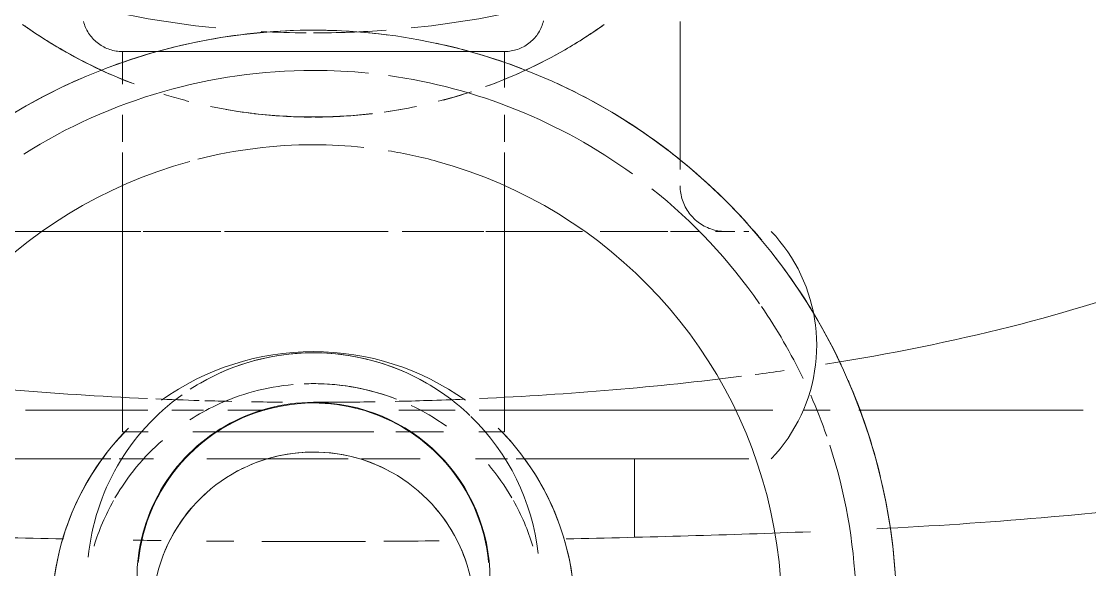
# Model space of a CAD drawing. Header units: millimetres. Extents: x -4000 to 187956, y -58990 to 162485.
# Drawn here: x 963.3 to 1016.4, y 74073.8 to 74101 of the extents above; entities that cross this region are included whole.
import ezdxf

# ---------------------------------------------------------------- set-up
doc = ezdxf.new("R2010")
doc.units = ezdxf.units.MM
doc.layers.add('P-SANR-FIXT', color=6, linetype='Continuous', lineweight=9)

# ---------------------------------------------------------------- blocks, each defined once
blk = doc.blocks.new('C307 - C307-496757-FFS - TANG 1')
at = {"layer": 'P-SANR-FIXT', "color": 90}
for p, q in [((-7.538, -75.68), (-7.639, -75.376)), ((7.688, -75.211), (7.594, -75.517)), ((-7.425, -75.979), (-7.538, -75.68)), ((7.487, -75.818), (7.368, -76.115)), ((7.594, -75.517), (7.487, -75.818)), ((-7.3, -76.274), (-7.425, -75.979)), ((-7.163, -76.563), (-7.3, -76.274)), ((7.238, -76.408), (7.096, -76.694)), ((7.368, -76.115), (7.238, -76.408)), ((-15.976, -76.778), (-15.976, -80.66)), ((-7.015, -76.847), (-7.163, -76.563)), ((-6.855, -77.124), (-7.015, -76.847)), ((6.943, -76.975), (6.778, -77.249)), ((7.096, -76.694), (6.943, -76.975)), ((6.603, -77.517), (6.417, -77.778)), ((6.778, -77.249), (6.603, -77.517)), ((-6.312, -77.915), (-6.504, -77.659)), ((-6.111, -78.163), (-6.312, -77.915)), ((6.417, -77.778), (6.221, -78.03)), ((-5.899, -78.404), (-6.111, -78.163)), ((-5.678, -78.635), (-5.899, -78.404)), ((5.799, -78.511), (5.574, -78.739)), ((-4.963, -79.275), (-5.21, -79.071)), ((5.097, -79.166), (4.847, -79.365)), ((5.34, -78.957), (5.097, -79.166)), ((5.574, -78.739), (5.34, -78.957)), ((-4.176, -79.824), (-4.446, -79.651)), ((4.588, -79.554), (4.322, -79.732)), ((4.847, -79.365), (4.588, -79.554)), ((-3.9, -79.985), (-4.176, -79.824)), ((3.485, -80.201), (3.195, -80.334)), ((3.771, -80.056), (3.485, -80.201)), ((4.05, -79.899), (3.771, -80.056)), ((4.322, -79.732), (4.05, -79.899)), ((-23.001, -80.915), (-22.779, -80.672)), ((-22.779, -80.672), (-22.768, -80.66)), ((-18.63, -80.66), (-21.654, -80.66)), ((-13.383, -80.66), (-21.654, -80.66)), ((-16.729, -80.66), (-18.42, -80.66)), ((-13.735, -80.66), (-16.729, -80.66)), ((-15.976, -80.66), (-14.759, -80.66)), ((-15.976, -80.66), (-11.296, -80.66)), ((-10.136, -80.66), (-13.383, -80.66)), ((-13.283, -80.66), (-11.296, -80.66)), ((-11.517, -80.66), (-12.578, -80.66)), ((-10.136, -80.66), (-11.265, -80.66)), ((-11.08, -80.66), (-10.085, -80.66)), ((-11.08, -80.66), (-10.085, -80.66)), ((-8.068, -80.66), (-9.658, -80.66)), ((-9.651, -80.66), (-8.164, -80.66)), ((-5.3, -80.66), (-3.846, -80.66)), ((-5.3, -80.66), (-2.47, -80.66)), ((-3.721, -80.66), (-5.154, -80.66)), ((-2.382, -80.66), (-5.154, -80.66)), ((-2.434, -80.621), (-2.737, -80.517)), ((-2.128, -80.712), (-2.434, -80.621)), ((-1.818, -80.791), (-2.128, -80.712)), ((-1.731, -80.66), (-0.006, -80.66)), ((-1.731, -80.66), (-0.006, -80.66)), ((-0.005, -80.66), (-1.668, -80.66)), ((-0.005, -80.66), (-1.668, -80.66)), ((0, -80.66), (5.3, -80.66)), ((0, -80.66), (5.3, -80.66)), ((5.154, -80.66), (0, -80.66)), ((5.154, -80.66), (0, -80.66)), ((1.985, -80.75), (1.674, -80.823)), ((2.294, -80.664), (1.985, -80.75)), ((2.598, -80.566), (2.294, -80.664)), ((2.899, -80.456), (2.598, -80.566)), ((3.195, -80.334), (2.899, -80.456)), ((9.658, -80.66), (7.958, -80.66)), ((8.059, -80.66), (9.651, -80.66)), ((10.085, -80.66), (11.073, -80.66)), ((10.085, -80.66), (11.073, -80.66)), ((11.256, -80.66), (10.136, -80.66)), ((13.383, -80.66), (10.136, -80.66)), ((11.296, -80.66), (13.283, -80.66)), ((11.296, -80.66), (14.486, -80.66)), ((12.578, -80.66), (11.517, -80.66)), ((14.527, -80.66), (13.383, -80.66)), ((14.527, -80.66), (13.383, -80.66)), ((-23.413, -81.426), (-23.212, -81.166)), ((-23.212, -81.166), (-23.001, -80.915)), ((-1.505, -80.857), (-1.818, -80.791)), ((-1.189, -80.911), (-1.505, -80.857)), ((-0.872, -80.952), (-1.189, -80.911)), ((-0.553, -80.981), (-0.872, -80.952)), ((-0.234, -80.997), (-0.553, -80.981)), ((0.086, -81), (-0.234, -80.997)), ((0.406, -80.99), (0.086, -81)), ((0.725, -80.967), (0.406, -80.99)), ((1.043, -80.932), (0.725, -80.967)), ((1.36, -80.884), (1.043, -80.932)), ((1.674, -80.823), (1.36, -80.884)), ((-23.783, -81.968), (-23.603, -81.693)), ((-23.603, -81.693), (-23.413, -81.426)), ((-24.109, -82.538), (-23.951, -82.25)), ((-23.951, -82.25), (-23.783, -81.968)), ((-4.09, -82.012), (-6.474, -82.012)), ((0, -82.012), (-2.999, -82.012)), ((5.992, -82.012), (0, -82.012)), ((-24.388, -83.132), (-24.254, -82.832)), ((-24.254, -82.832), (-24.109, -82.538)), ((-25.692, -83.089), (-24.406, -83.089)), ((-24.509, -83.437), (-24.388, -83.132)), ((-22.855, -83.089), (-15.507, -83.089)), ((-15.079, -83.089), (-8.242, -83.089)), ((-7.041, -83.089), (-4.256, -83.089)), ((-6.812, -83.089), (-4.253, -83.089)), ((2.427, -83.089), (4.253, -83.089)), ((2.428, -83.089), (4.256, -83.089)), ((5.471, -83.089), (6.812, -83.089)), ((5.478, -83.089), (7.041, -83.089)), ((8.242, -83.089), (14.226, -83.089)), ((-24.929, -85.021), (-24.87, -84.698)), ((-25.007, -85.673), (-24.974, -85.346)), ((-24.974, -85.346), (-24.929, -85.021)), ((-25.032, -86.329), (-25.026, -86.001)), ((-25.026, -86.001), (-25.007, -85.673)), ((-25.025, -86.657), (-25.032, -86.329)), ((-25.005, -86.985), (-25.025, -86.657)), ((-21.407, -91.981), (-21.654, -91.981)), ((-20.005, -91.981), (-20.953, -91.981)), ((-20.005, -91.981), (-20.953, -91.981)), ((-20.209, -92), (-20.299, -91.99)), ((-20.119, -92.014), (-20.209, -92)), ((-20.03, -92.031), (-20.119, -92.014)), ((-19.942, -92.052), (-20.03, -92.031)), ((-19.855, -92.076), (-19.942, -92.052)), ((-19.768, -92.104), (-19.855, -92.076)), ((-19.683, -92.135), (-19.768, -92.104)), ((-19.6, -92.17), (-19.683, -92.135)), ((-19.517, -92.207), (-19.6, -92.17)), ((-19.437, -92.248), (-19.517, -92.207)), ((-19.358, -92.293), (-19.437, -92.248)), ((-19.281, -92.34), (-19.358, -92.293)), ((-19.205, -92.391), (-19.281, -92.34)), ((-19.132, -92.444), (-19.205, -92.391)), ((-17.753, -91.981), (-19.174, -91.981)), ((-19.061, -92.5), (-19.132, -92.444)), ((-14.262, -91.981), (-17.634, -91.981)), ((-14.262, -91.981), (-17.634, -91.981)), ((-8.578, -91.981), (-13.383, -91.981)), ((-8.578, -91.981), (-13.383, -91.981)), ((-7.036, -91.981), (-8.47, -91.981)), ((-4.414, -91.981), (-8.47, -91.981)), ((-4.414, -91.981), (-6.05, -91.981)), ((0, -91.981), (-3.721, -91.981)), ((0, -91.981), (-3.721, -91.981)), ((4.418, -91.981), (0.002, -91.981)), ((4.418, -91.981), (0.002, -91.981)), ((6.054, -91.981), (4.601, -91.981)), ((8.472, -91.981), (4.601, -91.981)), ((8.472, -91.981), (7.036, -91.981)), ((13.383, -91.981), (8.578, -91.981)), ((13.383, -91.981), (8.578, -91.981)), ((14.527, -91.981), (13.383, -91.981)), ((14.527, -91.981), (13.383, -91.981)), ((17.634, -91.981), (14.527, -91.981)), ((17.634, -91.981), (14.527, -91.981)), ((-18.993, -92.559), (-19.061, -92.5)), ((-18.926, -92.621), (-18.993, -92.559)), ((-18.863, -92.685), (-18.926, -92.621)), ((-18.802, -92.752), (-18.863, -92.685)), ((-18.743, -92.822), (-18.802, -92.752)), ((-18.688, -92.893), (-18.743, -92.822)), ((-18.635, -92.967), (-18.688, -92.893)), ((-18.586, -93.043), (-18.635, -92.967)), ((-18.539, -93.12), (-18.586, -93.043)), ((-18.496, -93.2), (-18.539, -93.12)), ((-18.455, -93.281), (-18.496, -93.2)), ((-18.418, -93.364), (-18.455, -93.281)), ((-18.385, -93.448), (-18.418, -93.364)), ((-18.355, -93.533), (-18.385, -93.448)), ((-18.328, -93.62), (-18.355, -93.533)), ((-18.305, -93.707), (-18.328, -93.62)), ((-18.285, -93.795), (-18.305, -93.707)), ((-0.103, -100.937), (0, -100.937)), ((0, -100.937), (0.38, -100.937)), ((0.38, -100.937), (0.759, -100.937)), ((0.759, -100.937), (1.137, -100.937)), ((1.137, -100.937), (1.514, -100.937)), ((1.514, -100.937), (1.887, -100.937)), ((1.887, -100.937), (2.258, -100.937)), ((2.258, -100.937), (2.625, -100.937)), ((2.625, -100.937), (2.988, -100.937)), ((2.988, -100.937), (3.347, -100.937)), ((3.347, -100.937), (3.699, -100.937)), ((3.699, -100.937), (4.046, -100.937)), ((4.046, -100.937), (4.387, -100.937)), ((4.387, -100.937), (4.72, -100.937)), ((5.133, -100.937), (4.809, -100.937)), ((5.448, -100.937), (5.133, -100.937)), ((5.755, -100.937), (5.448, -100.937))]:
    blk.add_line(p, q, dxfattribs=at)
at = {"layer": 'P-SANR-FIXT', "color": 253}
for p, q in [((-9.5, -82.012), (-9.5, -95.913)), ((-8.227, -82.012), (-9.5, -82.012)), ((9.5, -82.012), (8.227, -82.012)), ((9.5, -95.913), (9.5, -82.012)), ((-38.282, -83.089), (-27.134, -83.089)), ((-9.5, -96.449), (-9.5, -97.779)), ((9.5, -97.779), (9.5, -96.442)), ((-2.087, -100.937), (-8.227, -100.937)), ((0, -100.937), (-2.087, -100.937)), ((6.822, -100.937), (0, -100.937)), ((8.227, -100.937), (6.822, -100.937))]:
    blk.add_line(p, q, dxfattribs=at)
at = {"layer": 'P-SANR-FIXT', "color": 254}
for p, q in [((-4.09, -82.012), (-6.474, -82.012)), ((0, -82.012), (-2.999, -82.012)), ((5.992, -82.012), (0, -82.012)), ((-38.209, -83.089), (-27.158, -83.089)), ((-25.682, -83.089), (-24.393, -83.089)), ((-22.823, -83.089), (-20.059, -83.089)), ((-20.059, -83.089), (-8.258, -83.089)), ((8.258, -83.089), (14.315, -83.089)), ((-24.972, -87.312), (-25.005, -86.985)), ((-24.926, -87.637), (-24.972, -87.312)), ((-24.867, -87.959), (-24.926, -87.637)), ((-24.795, -88.28), (-24.867, -87.959)), ((-24.71, -88.597), (-24.795, -88.28)), ((-24.613, -88.91), (-24.71, -88.597)), ((-24.503, -89.22), (-24.613, -88.91)), ((-24.381, -89.525), (-24.503, -89.22)), ((-24.247, -89.824), (-24.381, -89.525)), ((-24.101, -90.118), (-24.247, -89.824)), ((-23.943, -90.406), (-24.101, -90.118)), ((-23.774, -90.688), (-23.943, -90.406)), ((-23.594, -90.962), (-23.774, -90.688)), ((-23.403, -91.229), (-23.594, -90.962)), ((-23.201, -91.488), (-23.403, -91.229)), ((-22.99, -91.739), (-23.201, -91.488)), ((-22.768, -91.981), (-22.99, -91.739)), ((-21.407, -91.981), (-21.654, -91.981)), ((-18.269, -93.885), (-18.285, -93.795)), ((-18.256, -93.974), (-18.269, -93.885)), ((-18.247, -94.064), (-18.256, -93.974)), ((-18.242, -94.155), (-18.247, -94.064)), ((-18.24, -94.245), (-18.242, -94.155)), ((-18.24, -95.069), (-18.24, -102.439)), ((-3.794, -100.937), (-3.442, -100.937)), ((-3.442, -100.937), (-3.086, -100.937)), ((-3.086, -100.937), (-2.724, -100.937)), ((-2.724, -100.937), (-2.358, -100.937)), ((-2.358, -100.937), (-1.988, -100.937)), ((0, -100.937), (-2.087, -100.937)), ((-1.988, -100.937), (-1.615, -100.937)), ((-1.615, -100.937), (-1.239, -100.937)), ((-1.239, -100.937), (-0.861, -100.937)), ((-0.861, -100.937), (-0.482, -100.937)), ((-0.482, -100.937), (-0.103, -100.937)), ((0.103, -100.937), (0, -100.937)), ((6.822, -100.937), (0, -100.937)), ((0.482, -100.937), (0.103, -100.937)), ((0.861, -100.937), (0.482, -100.937)), ((1.239, -100.937), (0.861, -100.937)), ((1.615, -100.937), (1.239, -100.937)), ((1.988, -100.937), (1.615, -100.937)), ((2.358, -100.937), (1.988, -100.937)), ((2.724, -100.937), (2.358, -100.937)), ((3.086, -100.937), (2.724, -100.937)), ((3.442, -100.937), (3.086, -100.937)), ((3.794, -100.937), (3.442, -100.937)), ((4.139, -100.937), (3.794, -100.937)), ((4.478, -100.937), (4.139, -100.937)), ((4.809, -100.937), (4.478, -100.937)), ((6.264, -100.937), (6.545, -100.937)), ((6.545, -100.937), (6.815, -100.937))]:
    blk.add_line(p, q, dxfattribs=at)
at = {"layer": 'P-SANR-FIXT', "color": 250}
for p, q in [((-9.5, -99.139), (-9.5, -100.937)), ((9.5, -100.937), (9.5, -99.313)), ((-2.087, -100.937), (-9.5, -100.937)), ((9.5, -100.937), (6.822, -100.937))]:
    blk.add_line(p, q, dxfattribs=at)
at = {"layer": 'P-SANR-FIXT', "color": 250, "flags": 128}
for points in [[(-28.931, -75.005), (-28.827, -76.161), (-28.678, -77.311), (-28.482, -78.454), (-28.242, -79.589), (-27.956, -80.713), (-27.625, -81.825), (-27.25, -82.922), (-26.831, -84.004), (-26.37, -85.068), (-25.866, -86.113), (-25.321, -87.137), (-24.735, -88.138), (-24.11, -89.115), (-23.446, -90.067), (-22.745, -90.99), (-22.008, -91.886), (-21.235, -92.751), (-20.428, -93.584), (-19.588, -94.384), (-18.718, -95.151), (-17.817, -95.881), (-16.888, -96.576), (-15.931, -97.232), (-14.95, -97.85), (-13.944, -98.428), (-12.916, -98.965), (-11.867, -99.461), (-10.8, -99.914), (-9.715, -100.324), (-8.614, -100.691), (-7.5, -101.013), (-6.374, -101.291), (-5.237, -101.523), (-4.092, -101.71), (-2.941, -101.85), (-1.785, -101.945), (-0.626, -101.993), (0, -102)], [(0, -102), (1.16, -101.977), (2.318, -101.907), (3.472, -101.791), (4.62, -101.63), (5.761, -101.422), (6.893, -101.169), (8.014, -100.871), (9.122, -100.528), (10.216, -100.141), (11.293, -99.711), (12.352, -99.238), (13.392, -98.723), (14.41, -98.167), (15.404, -97.57)], [(-11.443, -102.462), (-11.422, -102.384), (-11.398, -102.308), (-11.372, -102.233), (-11.342, -102.158), (-11.31, -102.085), (-11.274, -102.014), (-11.236, -101.943), (-11.195, -101.875), (-11.151, -101.808), (-11.104, -101.743), (-11.055, -101.68), (-11.004, -101.618), (-10.95, -101.559), (-10.893, -101.502), (-10.835, -101.448), (-10.774, -101.396), (-10.712, -101.346), (-10.647, -101.299), (-10.581, -101.254), (-10.512, -101.212), (-10.443, -101.173), (-10.371, -101.137), (-10.299, -101.104), (-10.225, -101.073), (-10.15, -101.046), (-10.073, -101.021), (-9.996, -101), (-9.918, -100.981), (-9.84, -100.966), (-9.761, -100.954), (-9.681, -100.945), (-9.602, -100.94), (-9.522, -100.937), (-9.5, -100.937)], [(-9.5, -100.937), (-9.492, -100.937), (-9.47, -100.937), (-9.432, -100.937), (-9.379, -100.937), (-9.311, -100.937), (-9.228, -100.937), (-9.13, -100.937), (-9.018, -100.937), (-8.891, -100.937), (-8.75, -100.937), (-8.595, -100.937), (-8.426, -100.937), (-8.244, -100.937), (-8.049, -100.937), (-7.841, -100.937), (-7.62, -100.937), (-7.387, -100.937)], [(-4.046, -100.937), (-4.387, -100.937), (-4.72, -100.937), (-5.046, -100.937), (-5.364, -100.937), (-5.673, -100.937), (-5.974, -100.937), (-6.264, -100.937), (-6.545, -100.937), (-6.815, -100.937), (-7.074, -100.937), (-7.322, -100.937), (-7.558, -100.937), (-7.782, -100.937), (-7.994, -100.937), (-8.193, -100.937), (-8.379, -100.937), (-8.551, -100.937), (-8.71, -100.937), (-8.854, -100.937), (-8.985, -100.937), (-9.101, -100.937), (-9.203, -100.937), (-9.29, -100.937), (-9.362, -100.937), (-9.419, -100.937), (-9.461, -100.937), (-9.488, -100.937), (-9.499, -100.937)], [(9.5, -100.937), (9.492, -100.937), (9.47, -100.937), (9.432, -100.937), (9.379, -100.937), (9.311, -100.937), (9.228, -100.937), (9.13, -100.937), (9.018, -100.937), (8.891, -100.937), (8.75, -100.937), (8.595, -100.937), (8.426, -100.937), (8.244, -100.937), (8.049, -100.937), (7.841, -100.937), (7.62, -100.937), (7.387, -100.937), (7.142, -100.937), (6.886, -100.937)], [(7.322, -100.937), (7.558, -100.937), (7.782, -100.937), (7.994, -100.937), (8.193, -100.937), (8.379, -100.937), (8.551, -100.937), (8.71, -100.937), (8.854, -100.937), (8.985, -100.937), (9.101, -100.937), (9.203, -100.937), (9.29, -100.937), (9.362, -100.937), (9.419, -100.937), (9.461, -100.937), (9.488, -100.937), (9.499, -100.937)], [(9.5, -100.937), (9.58, -100.939), (9.66, -100.944), (9.739, -100.952), (9.819, -100.963), (9.897, -100.977), (9.975, -100.994), (10.053, -101.015), (10.129, -101.039), (10.205, -101.065), (10.279, -101.095), (10.352, -101.128), (10.424, -101.163), (10.494, -101.201), (10.562, -101.243), (10.629, -101.286), (10.694, -101.333), (10.758, -101.382), (10.819, -101.434), (10.878, -101.487), (10.935, -101.544), (10.989, -101.602), (11.041, -101.663), (11.091, -101.725), (11.138, -101.79), (11.183, -101.857), (11.225, -101.925), (11.264, -101.994), (11.3, -102.066), (11.334, -102.138), (11.364, -102.212), (11.392, -102.288), (11.416, -102.364), (11.437, -102.439)]]:
    blk.add_lwpolyline(points, dxfattribs=at)
at = {"layer": 'P-SANR-FIXT', "color": 90, "flags": 128}
for points in [[(-7.639, -75.376), (-7.728, -75.069), (-7.804, -74.758), (-7.868, -74.445)], [(7.841, -74.589), (7.771, -74.902), (7.688, -75.211)], [(-6.504, -77.659), (-6.685, -77.395), (-6.855, -77.124)], [(6.221, -78.03), (6.014, -78.275), (5.799, -78.511)], [(-5.21, -79.071), (-5.448, -78.858), (-5.678, -78.635)], [(-4.446, -79.651), (-4.708, -79.468), (-4.963, -79.275)], [(-3.329, -80.274), (-3.617, -80.135), (-3.9, -79.985)], [(-2.737, -80.517), (-3.036, -80.402), (-3.329, -80.274)], [(-24.715, -84.061), (-24.618, -83.747), (-24.509, -83.437)], [(-24.87, -84.698), (-24.799, -84.378), (-24.715, -84.061)], [(-20.299, -91.99), (-20.389, -91.984), (-20.479, -91.981), (-20.504, -91.981)], [(4.72, -100.937), (5.046, -100.937), (5.364, -100.937), (5.673, -100.937)], [(5.673, -100.937), (5.974, -100.937), (6.264, -100.937)], [(6.341, -100.937), (6.053, -100.937), (5.755, -100.937)]]:
    blk.add_lwpolyline(points, dxfattribs=at)
at = {"layer": 'P-SANR-FIXT', "color": 253, "flags": 128}
for points in [[(-7.387, -100.937), (-7.142, -100.937), (-6.886, -100.937), (-6.619, -100.937), (-6.341, -100.937), (-6.053, -100.937), (-5.755, -100.937), (-5.448, -100.937), (-5.133, -100.937), (-4.809, -100.937), (-4.478, -100.937), (-4.139, -100.937), (-3.794, -100.937)], [(0, -100.937), (-0.38, -100.937), (-0.759, -100.937), (-1.137, -100.937), (-1.514, -100.937), (-1.887, -100.937), (-2.258, -100.937), (-2.625, -100.937), (-2.988, -100.937), (-3.347, -100.937), (-3.699, -100.937), (-4.046, -100.937)], [(6.886, -100.937), (6.619, -100.937), (6.341, -100.937)], [(6.815, -100.937), (7.074, -100.937), (7.322, -100.937)]]:
    blk.add_lwpolyline(points, dxfattribs=at)
at = {"layer": 'P-SANR-FIXT', "color": 253}
for centre, radius, start, end in [((0, -73), 23.297, 126, 254.6892), ((0, -73), 23.297, 285.3108, 54), ((0, -73), 13, 106.1274, 225), ((0, -73), 13, 315, 73.8721), ((0, -73), 27, 166.7074, 198), ((0, -73), 29, 168.2216, 192.7093), ((0, -74.691), 11.25, 186.4096, 225.8606), ((0, -74.691), 11.25, 186.4096, 225.8606), ((0, -74.691), 11.25, 305.5272, 354.5095), ((0, -74.691), 11.25, 305.5272, 354.5095), ((0, -73), 29, 193.4358, 203.519), ((0, -73), 27, 198.9872, 203.6321), ((0, -74.691), 11.25, 226.3051, 234.4728), ((0, -74.691), 11.25, 226.3051, 234.4728), ((0, -74.691), 11.25, 240, 270), ((0, -74.691), 11.25, 270, 300), ((0, -73), 27, 205.5759, 214.385), ((0, -73), 29, 205.2024, 218.3328), ((0, -73), 27, 214.7381, 231.4264), ((0, -73), 29, 219.7549, 225.879), ((0, -73), 27, 234, 262.0676), ((0, -73), 27, 270, 302.2581), ((0, -73), 27, 264.1883, 270), ((0, -73), 29, 249.0995, 257.8544), ((0, -73), 29, 270, 290.9005)]:
    blk.add_arc(centre, radius, start, end, dxfattribs=at)
at = {"layer": 'P-SANR-FIXT', "color": 250}
for centre, radius, start, end in [((0, -74.691), 8.778, 90, 270), ((0, -74.691), 8.778, 270, 90), ((0, -74.691), 11.25, 234.4728, 270), ((0, -74.691), 11.25, 270, 303.0209), ((0, -73), 29, 225.879, 245.2702), ((0, -73), 29, 293.5891, 314.5896), ((0, -73), 29, 262.6146, 270)]:
    blk.add_arc(centre, radius, start, end, dxfattribs=at)
at = {"layer": 'P-SANR-FIXT', "color": 254}
for centre, radius, start, end in [((0, -73), 13, 180, 225), ((0, -73), 13, 315, 0), ((0, -73), 11.405, 196.8833, 209.3192), ((0, -73), 11.405, 196.8833, 209.3192), ((0, -73), 11.405, 330.6808, 343.1167), ((0, -73), 11.405, 330.6808, 343.1167), ((0, -73), 11.405, 210.0632, 220.2711), ((0, -73), 11.405, 210.0632, 220.2711), ((0, -73), 11.405, 311.202, 329.9368), ((0, -73), 11.405, 311.202, 329.9368), ((0, -73), 11.405, 234.5386, 244.8205), ((0, -73), 11.405, 234.5386, 244.8205), ((0, -73), 11.405, 295.1795, 302.573), ((0, -73), 11.405, 295.1795, 302.573), ((0, -73), 13, 234.459, 270), ((0, -73), 13, 270, 305.541), ((0, -73), 23.297, 254.6892, 260.8069), ((0, -73), 23.297, 270, 284.3056), ((0, -73), 23.297, 263.8252, 270), ((0, -122.671), 25, 110.5089, 120), ((0, -122.671), 25, 60, 68.7224), ((0, -122.671), 25, 120.037, 125.3546), ((0, -122.671), 25, 54.6448, 59.9574)]:
    blk.add_arc(centre, radius, start, end, dxfattribs=at)
at = {"layer": 'P-SANR-FIXT', "color": 90}
for centre, radius, start, end in [((0, -74.691), 8.75, 185.2896, 210), ((0, -73), 8, 198.0165, 210), ((0, -73), 8, 330, 341.9835), ((0, -74.691), 8.75, 330, 354.7104), ((0, -73), 11.405, 196.8833, 209.3192), ((0, -73), 11.405, 330.6808, 343.1167), ((0, -73), 8, 210, 220.6075), ((0, -73), 8, 319.3925, 330), ((0, -73), 11.405, 210.0632, 220.2711), ((0, -74.691), 8.75, 210, 270), ((0, -73), 8, 312.3301, 315), ((0, -74.691), 8.75, 312.4556, 330), ((0, -73), 11.405, 311.202, 329.9368), ((0, -73), 8, 240, 255), ((0, -73), 8, 285, 300), ((0, -73), 8, 255, 270), ((0, -73), 8, 270, 285), ((0, -74.691), 8.75, 270, 312.3135), ((0, -73), 11.405, 234.5386, 244.8205), ((0, -73), 11.405, 295.1795, 302.573), ((0, -73), 11.405, 275.0518, 295.1795), ((0, -73), 11.405, 275.0518, 295.1795), ((0, -73), 11.405, 275.0518, 295.1795), ((0, -73), 13, 234.459, 270), ((0, -73), 11.405, 248.7572, 270), ((0, -73), 11.405, 248.7572, 270), ((0, -73), 11.405, 248.7572, 267.6836), ((0, -73), 13, 270, 305.541), ((0, -73), 11.405, 267.6836, 270), ((0, -73), 11.405, 270, 272.3163), ((0, -73), 11.405, 270, 272.3163), ((0, -73), 11.405, 270, 272.3163), ((0, -122.671), 25, 90.2145, 96.7072), ((0, -122.671), 25, 83.2797, 89.7716), ((0, -122.671), 25, 98.1066, 101.8253), ((0, -122.671), 25, 78.1747, 83.2521), ((0, -122.671), 25, 105, 108.3127), ((0, -150), 48.136, 90, 94.3054), ((0, -150), 48.136, 86.8976, 89.5786), ((0, -150), 48.136, 95.7909, 102.2618), ((0, -150), 48.136, 77.7382, 84.2091)]:
    blk.add_arc(centre, radius, start, end, dxfattribs=at)
at = {"layer": 'P-SANR-FIXT', "color": 253}
for points in [[(-12.564, -76.677), (-16.614, -76.758), (-20.668, -76.877), (-24.727, -77.033)], [(24.723, -77.033), (20.576, -76.875), (16.477, -76.756), (12.426, -76.675)], [(-8.261, -83.663), (-12.727, -83.867), (-17.112, -84.237), (-21.284, -84.769)], [(21.969, -84.858), (17.593, -84.278), (12.971, -83.878), (8.26, -83.663)], [(-21.969, -84.858), (-22.454, -84.922), (-22.935, -84.989), (-23.413, -85.057)]]:
    blk.add_open_spline(points, degree=3, dxfattribs=at)
at = {"layer": 'P-SANR-FIXT', "color": 90}
for points in [[(-3.494, -76.557), (-4.413, -76.563), (-5.331, -76.571), (-6.25, -76.581)], [(0, -76.544), (-0.864, -76.545), (-1.728, -76.548), (-2.593, -76.552)], [(2.57, -76.551), (1.711, -76.547), (0.854, -76.545), (0, -76.544)], [(5.325, -76.571), (4.872, -76.567), (4.419, -76.563), (3.967, -76.56)], [(8.959, -76.614), (8.494, -76.607), (8.029, -76.601), (7.566, -76.595)], [(-4.067, -83.52), (-4.605, -83.532), (-5.142, -83.547), (-5.679, -83.564)], [(-0.008, -83.475), (-1.032, -83.475), (-2.055, -83.484), (-3.077, -83.501)], [(3.076, -83.501), (2.563, -83.492), (2.048, -83.486), (1.534, -83.482)], [(5.395, -83.555), (4.953, -83.542), (4.51, -83.53), (4.067, -83.52)], [(-4.346, -98.052), (-4.068, -98.002), (-3.789, -97.958), (-3.51, -97.919)], [(-7.444, -98.813), (-7.034, -98.684), (-6.62, -98.566), (-6.204, -98.458)]]:
    blk.add_open_spline(points, degree=3, dxfattribs=at)
at = {"layer": 'P-SANR-FIXT', "color": 250}
blk.add_open_spline([(-64.5, -82.899), (-61.942, -82.05), (-56.425, -80.553), (-46.829, -78.829), (-37.165, -77.743), (-30.798, -77.313), (-28.028, -77.176)], degree=3, knots=[-1, -1, -1, -1, -0.75, -0.5, -0.25, -0.0639123, -0.0639123, -0.0639123, -0.0639123], dxfattribs=at)
at = {"layer": 'P-SANR-FIXT', "color": 254}
for points in [[(-5.679, -83.564), (-6.293, -83.583), (-6.907, -83.605), (-7.518, -83.631)], [(7.832, -83.644), (7.116, -83.613), (6.398, -83.586), (5.678, -83.564)]]:
    blk.add_open_spline(points, degree=3, dxfattribs=at)
at = {"layer": 'P-SANR-FIXT', "color": 250}
blk.add_open_spline([(-25.469, -85.369), (-31.945, -86.405), (-37.766, -87.859), (-42.56, -89.707)], degree=3, dxfattribs=at)
at = {"layer": 'P-SANR-FIXT', "color": 90}
for points, knots in [([(-2.937, -97.846), (-2.51, -97.797), (-1.178, -97.68), (1.306, -97.653), (3.281, -97.866), (4.347, -98.054)], [0.4626897, 0.4626897, 0.4626897, 0.4626897, 0.47916667, 0.51388889, 0.55555556, 0.55555556, 0.55555556, 0.55555556]), ([(6.194, -98.454), (6.285, -98.478), (6.7, -98.588), (7.115, -98.709), (7.437, -98.81)], [0.57972883, 0.57972883, 0.57972883, 0.57972883, 0.58333333, 0.59612282, 0.59612282, 0.59612282, 0.59612282])]:
    blk.add_open_spline(points, degree=3, knots=knots, dxfattribs=at)
at = {"layer": 'P-SANR-FIXT', "color": 253}
for points, knots in [([(-14.37, -102.217), (-13.769, -101.793), (-11.928, -100.611), (-9.931, -99.691), (-8.56, -99.192)], [0.30517221, 0.30517221, 0.30517221, 0.30517221, 0.33333333, 0.38888889, 0.38888889, 0.38888889, 0.38888889]), ([(8.923, -99.326), (9.833, -99.673), (11.561, -100.447), (13.297, -101.477), (14.2, -102.099), (14.356, -102.208)], [0.61596179, 0.61596179, 0.61596179, 0.61596179, 0.65277778, 0.6875, 0.69477149, 0.69477149, 0.69477149, 0.69477149])]:
    blk.add_open_spline(points, degree=3, knots=knots, dxfattribs=at)
blk = doc.blocks.new('C307 - C307-V923-FFS - TANG 1')
at = {"layer": 'P-SANR-FIXT', "color": 90}
for p, q in [((7.771, -74.902), (7.688, -75.211)), ((-7.538, -75.68), (-7.639, -75.376)), ((7.688, -75.211), (7.594, -75.517)), ((-7.425, -75.979), (-7.538, -75.68)), ((7.487, -75.818), (7.368, -76.115)), ((7.594, -75.517), (7.487, -75.818)), ((-7.3, -76.274), (-7.425, -75.979)), ((-7.163, -76.563), (-7.3, -76.274)), ((7.238, -76.408), (7.096, -76.694)), ((7.368, -76.115), (7.238, -76.408)), ((-15.976, -76.778), (-15.976, -80.66)), ((-7.015, -76.847), (-7.163, -76.563)), ((-6.855, -77.124), (-7.015, -76.847)), ((6.943, -76.975), (6.778, -77.249)), ((7.096, -76.694), (6.943, -76.975)), ((6.603, -77.517), (6.417, -77.778)), ((6.778, -77.249), (6.603, -77.517)), ((6.221, -78.03), (6.014, -78.275)), ((6.417, -77.778), (6.221, -78.03)), ((-5.899, -78.404), (-6.111, -78.163)), ((5.799, -78.511), (5.574, -78.739)), ((6.014, -78.275), (5.799, -78.511)), ((5.097, -79.166), (4.847, -79.365)), ((5.34, -78.957), (5.097, -79.166)), ((5.574, -78.739), (5.34, -78.957)), ((4.588, -79.554), (4.322, -79.732)), ((4.847, -79.365), (4.588, -79.554)), ((-3.9, -79.985), (-4.176, -79.824)), ((-3.617, -80.135), (-3.9, -79.985)), ((3.485, -80.201), (3.195, -80.334)), ((3.771, -80.056), (3.485, -80.201)), ((4.05, -79.899), (3.771, -80.056)), ((4.322, -79.732), (4.05, -79.899)), ((-23.001, -80.915), (-22.779, -80.672)), ((-22.779, -80.672), (-22.768, -80.66)), ((-18.63, -80.66), (-21.654, -80.66)), ((-13.383, -80.66), (-21.654, -80.66)), ((-16.729, -80.66), (-18.42, -80.66)), ((-13.735, -80.66), (-16.729, -80.66)), ((-15.976, -80.66), (-14.759, -80.66)), ((-15.976, -80.66), (-11.296, -80.66)), ((-10.136, -80.66), (-13.383, -80.66)), ((-13.283, -80.66), (-11.296, -80.66)), ((-11.517, -80.66), (-12.578, -80.66)), ((-10.136, -80.66), (-11.265, -80.66)), ((-11.08, -80.66), (-10.085, -80.66)), ((-11.08, -80.66), (-10.085, -80.66)), ((-8.068, -80.66), (-9.658, -80.66)), ((-9.651, -80.66), (-8.164, -80.66)), ((-5.3, -80.66), (-3.846, -80.66)), ((-5.3, -80.66), (-2.47, -80.66)), ((-3.721, -80.66), (-5.154, -80.66)), ((-2.382, -80.66), (-5.154, -80.66)), ((-1.731, -80.66), (-0.006, -80.66)), ((-1.731, -80.66), (-0.006, -80.66)), ((-0.005, -80.66), (-1.668, -80.66)), ((-0.005, -80.66), (-1.668, -80.66)), ((0, -80.66), (5.3, -80.66)), ((0, -80.66), (5.3, -80.66)), ((5.154, -80.66), (0, -80.66)), ((5.154, -80.66), (0, -80.66)), ((1.985, -80.75), (1.674, -80.823)), ((2.294, -80.664), (1.985, -80.75)), ((2.598, -80.566), (2.294, -80.664)), ((2.899, -80.456), (2.598, -80.566)), ((3.195, -80.334), (2.899, -80.456)), ((9.658, -80.66), (7.958, -80.66)), ((8.059, -80.66), (9.651, -80.66)), ((10.085, -80.66), (11.073, -80.66)), ((10.085, -80.66), (11.073, -80.66)), ((11.256, -80.66), (10.136, -80.66)), ((13.383, -80.66), (10.136, -80.66)), ((11.296, -80.66), (13.283, -80.66)), ((11.296, -80.66), (14.486, -80.66)), ((12.578, -80.66), (11.517, -80.66)), ((14.527, -80.66), (13.383, -80.66)), ((14.527, -80.66), (13.383, -80.66)), ((21.654, -80.66), (14.527, -80.66)), ((-23.413, -81.426), (-23.212, -81.166)), ((-23.212, -81.166), (-23.001, -80.915)), ((-1.505, -80.857), (-1.818, -80.791)), ((-1.189, -80.911), (-1.505, -80.857)), ((-0.872, -80.952), (-1.189, -80.911)), ((-0.553, -80.981), (-0.872, -80.952)), ((-0.234, -80.997), (-0.553, -80.981)), ((0.086, -81), (-0.234, -80.997)), ((0.406, -80.99), (0.086, -81)), ((0.725, -80.967), (0.406, -80.99)), ((1.043, -80.932), (0.725, -80.967)), ((1.36, -80.884), (1.043, -80.932)), ((1.674, -80.823), (1.36, -80.884)), ((-23.783, -81.968), (-23.603, -81.693)), ((-23.603, -81.693), (-23.413, -81.426)), ((-24.109, -82.538), (-23.951, -82.25)), ((-23.951, -82.25), (-23.783, -81.968)), ((-4.09, -82.012), (-6.474, -82.012)), ((0, -82.012), (-2.999, -82.012)), ((5.992, -82.012), (0, -82.012)), ((-24.388, -83.132), (-24.254, -82.832)), ((-24.254, -82.832), (-24.109, -82.538)), ((-25.692, -83.089), (-24.406, -83.089)), ((-22.855, -83.089), (-15.507, -83.089)), ((-15.079, -83.089), (-8.242, -83.089)), ((-7.041, -83.089), (-4.256, -83.089)), ((-6.812, -83.089), (-4.253, -83.089)), ((2.427, -83.089), (4.253, -83.089)), ((2.428, -83.089), (4.256, -83.089)), ((5.471, -83.089), (6.812, -83.089)), ((5.478, -83.089), (7.041, -83.089)), ((8.242, -83.089), (14.226, -83.089)), ((-24.87, -84.698), (-24.799, -84.378)), ((-24.799, -84.378), (-24.715, -84.061)), ((-24.929, -85.021), (-24.87, -84.698)), ((-25.007, -85.673), (-24.974, -85.346)), ((-24.974, -85.346), (-24.929, -85.021)), ((-25.032, -86.329), (-25.026, -86.001)), ((-25.026, -86.001), (-25.007, -85.673)), ((-25.025, -86.657), (-25.032, -86.329)), ((-25.005, -86.985), (-25.025, -86.657)), ((-21.407, -91.981), (-21.654, -91.981)), ((-20.005, -91.981), (-20.953, -91.981)), ((-20.005, -91.981), (-20.953, -91.981)), ((-20.209, -92), (-20.299, -91.99)), ((-20.119, -92.014), (-20.209, -92)), ((-20.03, -92.031), (-20.119, -92.014)), ((-19.942, -92.052), (-20.03, -92.031)), ((-19.855, -92.076), (-19.942, -92.052)), ((-19.768, -92.104), (-19.855, -92.076)), ((-19.683, -92.135), (-19.768, -92.104)), ((-19.6, -92.17), (-19.683, -92.135)), ((-19.517, -92.207), (-19.6, -92.17)), ((-19.437, -92.248), (-19.517, -92.207)), ((-19.358, -92.293), (-19.437, -92.248)), ((-19.281, -92.34), (-19.358, -92.293)), ((-19.205, -92.391), (-19.281, -92.34)), ((-19.132, -92.444), (-19.205, -92.391)), ((-17.753, -91.981), (-19.174, -91.981)), ((-19.061, -92.5), (-19.132, -92.444)), ((-14.262, -91.981), (-17.634, -91.981)), ((-14.262, -91.981), (-17.634, -91.981)), ((-8.578, -91.981), (-13.383, -91.981)), ((-8.578, -91.981), (-13.383, -91.981)), ((-7.036, -91.981), (-8.47, -91.981)), ((-4.414, -91.981), (-8.47, -91.981)), ((-4.414, -91.981), (-6.05, -91.981)), ((0, -91.981), (-3.721, -91.981)), ((0, -91.981), (-3.721, -91.981)), ((4.418, -91.981), (0.002, -91.981)), ((4.418, -91.981), (0.002, -91.981)), ((6.054, -91.981), (4.601, -91.981)), ((8.472, -91.981), (4.601, -91.981)), ((8.472, -91.981), (7.036, -91.981)), ((13.383, -91.981), (8.578, -91.981)), ((13.383, -91.981), (8.578, -91.981)), ((14.527, -91.981), (13.383, -91.981)), ((14.527, -91.981), (13.383, -91.981)), ((17.634, -91.981), (14.527, -91.981)), ((17.634, -91.981), (14.527, -91.981)), ((-18.993, -92.559), (-19.061, -92.5)), ((-18.926, -92.621), (-18.993, -92.559)), ((-18.863, -92.685), (-18.926, -92.621)), ((-18.802, -92.752), (-18.863, -92.685)), ((-18.743, -92.822), (-18.802, -92.752)), ((-18.688, -92.893), (-18.743, -92.822)), ((-18.635, -92.967), (-18.688, -92.893)), ((-18.586, -93.043), (-18.635, -92.967)), ((-18.539, -93.12), (-18.586, -93.043)), ((-18.496, -93.2), (-18.539, -93.12)), ((-18.455, -93.281), (-18.496, -93.2)), ((-18.418, -93.364), (-18.455, -93.281)), ((-18.385, -93.448), (-18.418, -93.364)), ((-18.355, -93.533), (-18.385, -93.448)), ((-18.328, -93.62), (-18.355, -93.533)), ((-18.305, -93.707), (-18.328, -93.62)), ((-18.285, -93.795), (-18.305, -93.707)), ((-0.103, -100.937), (0, -100.937)), ((0, -100.937), (0.38, -100.937)), ((0.38, -100.937), (0.759, -100.937)), ((0.759, -100.937), (1.137, -100.937)), ((2.258, -100.937), (2.625, -100.937)), ((2.625, -100.937), (2.988, -100.937)), ((2.988, -100.937), (3.347, -100.937)), ((3.347, -100.937), (3.699, -100.937)), ((5.133, -100.937), (4.809, -100.937)), ((5.673, -100.937), (5.974, -100.937)), ((5.974, -100.937), (6.264, -100.937))]:
    blk.add_line(p, q, dxfattribs=at)
at = {"layer": 'P-SANR-FIXT', "color": 253}
for p, q in [((-9.5, -82.012), (-9.5, -95.913)), ((-8.227, -82.012), (-9.5, -82.012)), ((9.5, -82.012), (8.227, -82.012)), ((9.5, -95.913), (9.5, -82.012)), ((-38.282, -83.089), (-27.134, -83.089)), ((-9.5, -96.449), (-9.5, -97.779)), ((9.5, -97.779), (9.5, -96.442)), ((-2.087, -100.937), (-8.227, -100.937)), ((0, -100.937), (-2.087, -100.937)), ((6.822, -100.937), (0, -100.937)), ((8.227, -100.937), (6.822, -100.937))]:
    blk.add_line(p, q, dxfattribs=at)
at = {"layer": 'P-SANR-FIXT', "color": 254}
for p, q in [((-4.09, -82.012), (-6.474, -82.012)), ((0, -82.012), (-2.999, -82.012)), ((5.992, -82.012), (0, -82.012)), ((-38.209, -83.089), (-27.158, -83.089)), ((-25.682, -83.089), (-24.393, -83.089)), ((-22.823, -83.089), (-20.059, -83.089)), ((-20.059, -83.089), (-8.258, -83.089)), ((8.258, -83.089), (14.315, -83.089)), ((-24.972, -87.312), (-25.005, -86.985)), ((-24.926, -87.637), (-24.972, -87.312)), ((-24.867, -87.959), (-24.926, -87.637)), ((-24.795, -88.28), (-24.867, -87.959)), ((-24.71, -88.597), (-24.795, -88.28)), ((-24.613, -88.91), (-24.71, -88.597)), ((-24.503, -89.22), (-24.613, -88.91)), ((-24.381, -89.525), (-24.503, -89.22)), ((-24.247, -89.824), (-24.381, -89.525)), ((-24.101, -90.118), (-24.247, -89.824)), ((-23.943, -90.406), (-24.101, -90.118)), ((-23.774, -90.688), (-23.943, -90.406)), ((-23.594, -90.962), (-23.774, -90.688)), ((-23.403, -91.229), (-23.594, -90.962)), ((-23.201, -91.488), (-23.403, -91.229)), ((-22.99, -91.739), (-23.201, -91.488)), ((-22.768, -91.981), (-22.99, -91.739)), ((-21.407, -91.981), (-21.654, -91.981)), ((-18.269, -93.885), (-18.285, -93.795)), ((-18.256, -93.974), (-18.269, -93.885)), ((-18.247, -94.064), (-18.256, -93.974)), ((-18.242, -94.155), (-18.247, -94.064)), ((-18.24, -94.245), (-18.242, -94.155)), ((-18.24, -95.069), (-18.24, -102.439)), ((-3.794, -100.937), (-3.442, -100.937)), ((-3.442, -100.937), (-3.086, -100.937)), ((-3.086, -100.937), (-2.724, -100.937)), ((-2.724, -100.937), (-2.358, -100.937)), ((-2.358, -100.937), (-1.988, -100.937)), ((0, -100.937), (-2.087, -100.937)), ((-1.988, -100.937), (-1.615, -100.937)), ((-1.615, -100.937), (-1.239, -100.937)), ((-1.239, -100.937), (-0.861, -100.937)), ((-0.861, -100.937), (-0.482, -100.937)), ((-0.482, -100.937), (-0.103, -100.937)), ((0.103, -100.937), (0, -100.937)), ((6.822, -100.937), (0, -100.937)), ((0.482, -100.937), (0.103, -100.937)), ((0.861, -100.937), (0.482, -100.937)), ((1.239, -100.937), (0.861, -100.937)), ((1.615, -100.937), (1.239, -100.937)), ((1.988, -100.937), (1.615, -100.937)), ((2.358, -100.937), (1.988, -100.937)), ((2.724, -100.937), (2.358, -100.937)), ((3.086, -100.937), (2.724, -100.937)), ((3.442, -100.937), (3.086, -100.937)), ((3.794, -100.937), (3.442, -100.937)), ((4.139, -100.937), (3.794, -100.937)), ((4.478, -100.937), (4.139, -100.937)), ((4.809, -100.937), (4.478, -100.937)), ((6.264, -100.937), (6.545, -100.937)), ((6.545, -100.937), (6.815, -100.937))]:
    blk.add_line(p, q, dxfattribs=at)
at = {"layer": 'P-SANR-FIXT', "color": 250}
for p, q in [((-9.5, -99.139), (-9.5, -100.937)), ((9.5, -100.937), (9.5, -99.313)), ((-2.087, -100.937), (-9.5, -100.937)), ((9.5, -100.937), (6.822, -100.937))]:
    blk.add_line(p, q, dxfattribs=at)
at = {"layer": 'P-SANR-FIXT', "color": 250, "flags": 128}
for points in [[(-28.931, -75.005), (-28.827, -76.161), (-28.678, -77.311), (-28.482, -78.454), (-28.242, -79.589), (-27.956, -80.713), (-27.625, -81.825), (-27.25, -82.922), (-26.831, -84.004), (-26.37, -85.068), (-25.866, -86.113), (-25.321, -87.137), (-24.735, -88.138), (-24.11, -89.115), (-23.446, -90.067), (-22.745, -90.99), (-22.008, -91.886), (-21.235, -92.751), (-20.428, -93.584), (-19.588, -94.384), (-18.718, -95.151), (-17.817, -95.881), (-16.888, -96.576), (-15.931, -97.232), (-14.95, -97.85), (-13.944, -98.428), (-12.916, -98.965), (-11.867, -99.461), (-10.8, -99.914), (-9.715, -100.324), (-8.614, -100.691), (-7.5, -101.013), (-6.374, -101.291), (-5.237, -101.523), (-4.092, -101.71), (-2.941, -101.85), (-1.785, -101.945), (-0.626, -101.993), (0, -102)], [(0, -102), (1.16, -101.977), (2.318, -101.907), (3.472, -101.791), (4.62, -101.63), (5.761, -101.422), (6.893, -101.169), (8.014, -100.871), (9.122, -100.528), (10.216, -100.141), (11.293, -99.711), (12.352, -99.238), (13.392, -98.723), (14.41, -98.167), (15.404, -97.57)], [(-11.443, -102.462), (-11.422, -102.384), (-11.398, -102.308), (-11.372, -102.233), (-11.342, -102.158), (-11.31, -102.085), (-11.274, -102.014), (-11.236, -101.943), (-11.195, -101.875), (-11.151, -101.808), (-11.104, -101.743), (-11.055, -101.68), (-11.004, -101.618), (-10.95, -101.559), (-10.893, -101.502), (-10.835, -101.448), (-10.774, -101.396), (-10.712, -101.346), (-10.647, -101.299), (-10.581, -101.254), (-10.512, -101.212), (-10.443, -101.173), (-10.371, -101.137), (-10.299, -101.104), (-10.225, -101.073), (-10.15, -101.046), (-10.073, -101.021), (-9.996, -101), (-9.918, -100.981), (-9.84, -100.966), (-9.761, -100.954), (-9.681, -100.945), (-9.602, -100.94), (-9.522, -100.937), (-9.5, -100.937)], [(-9.5, -100.937), (-9.492, -100.937), (-9.47, -100.937), (-9.432, -100.937), (-9.379, -100.937), (-9.311, -100.937), (-9.228, -100.937), (-9.13, -100.937), (-9.018, -100.937), (-8.891, -100.937), (-8.75, -100.937), (-8.595, -100.937), (-8.426, -100.937), (-8.244, -100.937), (-8.049, -100.937), (-7.841, -100.937), (-7.62, -100.937), (-7.387, -100.937)], [(-4.046, -100.937), (-4.387, -100.937), (-4.72, -100.937), (-5.046, -100.937), (-5.364, -100.937), (-5.673, -100.937), (-5.974, -100.937), (-6.264, -100.937), (-6.545, -100.937), (-6.815, -100.937), (-7.074, -100.937), (-7.322, -100.937), (-7.558, -100.937), (-7.782, -100.937), (-7.994, -100.937), (-8.193, -100.937), (-8.379, -100.937), (-8.551, -100.937), (-8.71, -100.937), (-8.854, -100.937), (-8.985, -100.937), (-9.101, -100.937), (-9.203, -100.937), (-9.29, -100.937), (-9.362, -100.937), (-9.419, -100.937), (-9.461, -100.937), (-9.488, -100.937), (-9.499, -100.937)], [(9.5, -100.937), (9.492, -100.937), (9.47, -100.937), (9.432, -100.937), (9.379, -100.937), (9.311, -100.937), (9.228, -100.937), (9.13, -100.937), (9.018, -100.937), (8.891, -100.937), (8.75, -100.937), (8.595, -100.937), (8.426, -100.937), (8.244, -100.937), (8.049, -100.937), (7.841, -100.937), (7.62, -100.937), (7.387, -100.937), (7.142, -100.937), (6.886, -100.937)], [(7.322, -100.937), (7.558, -100.937), (7.782, -100.937), (7.994, -100.937), (8.193, -100.937), (8.379, -100.937), (8.551, -100.937), (8.71, -100.937), (8.854, -100.937), (8.985, -100.937), (9.101, -100.937), (9.203, -100.937), (9.29, -100.937), (9.362, -100.937), (9.419, -100.937), (9.461, -100.937), (9.488, -100.937), (9.499, -100.937)], [(9.5, -100.937), (9.58, -100.939), (9.66, -100.944), (9.739, -100.952), (9.819, -100.963), (9.897, -100.977), (9.975, -100.994), (10.053, -101.015), (10.129, -101.039), (10.205, -101.065), (10.279, -101.095), (10.352, -101.128), (10.424, -101.163), (10.494, -101.201), (10.562, -101.243), (10.629, -101.286), (10.694, -101.333), (10.758, -101.382), (10.819, -101.434), (10.878, -101.487), (10.935, -101.544), (10.989, -101.602), (11.041, -101.663), (11.091, -101.725), (11.138, -101.79), (11.183, -101.857), (11.225, -101.925), (11.264, -101.994), (11.3, -102.066), (11.334, -102.138), (11.364, -102.212), (11.392, -102.288), (11.416, -102.364), (11.437, -102.439)]]:
    blk.add_lwpolyline(points, dxfattribs=at)
at = {"layer": 'P-SANR-FIXT', "color": 90, "flags": 128}
for points in [[(-7.639, -75.376), (-7.728, -75.069), (-7.804, -74.758), (-7.868, -74.445), (-7.92, -74.129), (-7.959, -73.811), (-7.985, -73.492), (-7.998, -73.173)], [(-6.111, -78.163), (-6.312, -77.915), (-6.504, -77.659), (-6.685, -77.395), (-6.855, -77.124)], [(-4.176, -79.824), (-4.446, -79.651), (-4.708, -79.468), (-4.963, -79.275), (-5.21, -79.071), (-5.448, -78.858), (-5.678, -78.635), (-5.899, -78.404)], [(-2.737, -80.517), (-3.036, -80.402), (-3.329, -80.274), (-3.617, -80.135)], [(-1.818, -80.791), (-2.128, -80.712), (-2.434, -80.621), (-2.737, -80.517)], [(-24.715, -84.061), (-24.618, -83.747), (-24.509, -83.437), (-24.388, -83.132)], [(-20.299, -91.99), (-20.389, -91.984), (-20.479, -91.981), (-20.504, -91.981)], [(1.137, -100.937), (1.514, -100.937), (1.887, -100.937), (2.258, -100.937)], [(3.699, -100.937), (4.046, -100.937), (4.387, -100.937), (4.72, -100.937)], [(4.72, -100.937), (5.046, -100.937), (5.364, -100.937), (5.673, -100.937)], [(5.755, -100.937), (5.448, -100.937), (5.133, -100.937)], [(6.341, -100.937), (6.053, -100.937), (5.755, -100.937)]]:
    blk.add_lwpolyline(points, dxfattribs=at)
at = {"layer": 'P-SANR-FIXT', "color": 253, "flags": 128}
for points in [[(-7.387, -100.937), (-7.142, -100.937), (-6.886, -100.937), (-6.619, -100.937), (-6.341, -100.937), (-6.053, -100.937), (-5.755, -100.937), (-5.448, -100.937), (-5.133, -100.937), (-4.809, -100.937), (-4.478, -100.937), (-4.139, -100.937), (-3.794, -100.937)], [(0, -100.937), (-0.38, -100.937), (-0.759, -100.937), (-1.137, -100.937), (-1.514, -100.937), (-1.887, -100.937), (-2.258, -100.937), (-2.625, -100.937), (-2.988, -100.937), (-3.347, -100.937), (-3.699, -100.937), (-4.046, -100.937)], [(6.886, -100.937), (6.619, -100.937), (6.341, -100.937)], [(6.815, -100.937), (7.074, -100.937), (7.322, -100.937)]]:
    blk.add_lwpolyline(points, dxfattribs=at)
at = {"layer": 'P-SANR-FIXT', "color": 253}
for centre, radius, start, end in [((0, -73), 23.297, 126, 254.6892), ((0, -73), 23.297, 285.3108, 54), ((0, -73), 13, 106.1274, 225), ((0, -73), 13, 315, 73.8721), ((0, -73), 27, 166.7074, 198), ((0, -73), 29, 168.2216, 192.7093), ((0, -74.691), 11.25, 186.4096, 225.8606), ((0, -74.691), 11.25, 186.4096, 225.8606), ((0, -74.691), 11.25, 305.5272, 354.5095), ((0, -74.691), 11.25, 305.5272, 354.5095), ((0, -73), 29, 193.4358, 203.519), ((0, -73), 27, 198.9872, 203.6321), ((0, -74.691), 11.25, 226.3051, 234.4728), ((0, -74.691), 11.25, 226.3051, 234.4728), ((0, -74.691), 11.25, 240, 270), ((0, -74.691), 11.25, 270, 300), ((0, -73), 27, 205.5759, 214.385), ((0, -73), 29, 205.2024, 218.3328), ((0, -73), 27, 214.7381, 231.4264), ((0, -73), 29, 219.7549, 225.879), ((0, -73), 27, 234, 262.0676), ((0, -73), 27, 270, 302.2581), ((0, -73), 27, 264.1883, 270), ((0, -73), 29, 249.0995, 257.8544), ((0, -73), 29, 270, 290.9005)]:
    blk.add_arc(centre, radius, start, end, dxfattribs=at)
at = {"layer": 'P-SANR-FIXT', "color": 250}
for centre, radius, start, end in [((0, -74.691), 8.778, 90, 270), ((0, -74.691), 8.778, 270, 90), ((0, -74.691), 11.25, 234.4728, 270), ((0, -74.691), 11.25, 270, 303.0209), ((0, -73), 29, 225.879, 245.2702), ((0, -73), 29, 293.5891, 314.5896), ((0, -73), 29, 262.6146, 270)]:
    blk.add_arc(centre, radius, start, end, dxfattribs=at)
at = {"layer": 'P-SANR-FIXT', "color": 254}
for centre, radius, start, end in [((0, -73), 13, 180, 225), ((0, -73), 13, 315, 0), ((0, -73), 11.405, 196.8833, 209.3192), ((0, -73), 11.405, 196.8833, 209.3192), ((0, -73), 11.405, 330.6808, 343.1167), ((0, -73), 11.405, 330.6808, 343.1167), ((0, -73), 11.405, 210.0632, 220.2711), ((0, -73), 11.405, 210.0632, 220.2711), ((0, -73), 11.405, 311.202, 329.9368), ((0, -73), 11.405, 311.202, 329.9368), ((0, -73), 11.405, 234.5386, 244.8205), ((0, -73), 11.405, 234.5386, 244.8205), ((0, -73), 11.405, 295.1795, 302.573), ((0, -73), 11.405, 295.1795, 302.573), ((0, -73), 13, 234.459, 270), ((0, -73), 13, 270, 305.541), ((0, -73), 23.297, 254.6892, 260.8069), ((0, -73), 23.297, 270, 284.3056), ((0, -73), 23.297, 263.8252, 270), ((0, -122.671), 25, 110.5089, 120), ((0, -122.671), 25, 60, 68.7224), ((0, -122.671), 25, 120.037, 125.3546), ((0, -122.671), 25, 54.6448, 59.9574)]:
    blk.add_arc(centre, radius, start, end, dxfattribs=at)
at = {"layer": 'P-SANR-FIXT', "color": 90}
for centre, radius, start, end in [((0, -74.691), 8.75, 185.2896, 210), ((0, -73), 8, 198.0165, 210), ((0, -74.691), 8.75, 312.4556, 354.7104), ((0, -73), 8, 330, 341.9835), ((0, -73), 11.405, 196.8833, 209.3192), ((0, -73), 11.405, 330.6808, 343.1167), ((0, -73), 8, 210, 220.6075), ((0, -73), 8, 319.3925, 330), ((0, -73), 11.405, 210.0632, 220.2711), ((0, -74.691), 8.75, 210, 270), ((0, -73), 8, 312.3301, 315), ((0, -73), 11.405, 311.202, 329.9368), ((0, -73), 8, 240, 255), ((0, -73), 8, 285, 300), ((0, -73), 8, 255, 270), ((0, -73), 8, 270, 285), ((0, -74.691), 8.75, 270, 312.3135), ((0, -73), 11.405, 234.5386, 244.8205), ((0, -73), 11.405, 295.1795, 302.573), ((0, -73), 11.405, 275.0518, 295.1795), ((0, -73), 11.405, 275.0518, 295.1795), ((0, -73), 11.405, 275.0518, 295.1795), ((0, -73), 13, 234.459, 270), ((0, -73), 11.405, 248.7572, 270), ((0, -73), 11.405, 248.7572, 270), ((0, -73), 11.405, 248.7572, 267.6836), ((0, -73), 13, 270, 305.541), ((0, -73), 11.405, 267.6836, 270), ((0, -73), 11.405, 270, 272.3163), ((0, -73), 11.405, 270, 272.3163), ((0, -73), 11.405, 270, 272.3163), ((0, -122.671), 25, 90.2145, 96.7072), ((0, -122.671), 25, 83.2797, 89.7716), ((0, -122.671), 25, 98.1066, 101.8253), ((0, -122.671), 25, 78.1747, 83.2521), ((0, -122.671), 25, 105, 108.3127), ((0, -150), 48.136, 90, 94.3054), ((0, -150), 48.136, 86.8976, 89.5786), ((0, -150), 48.136, 95.7909, 102.2618), ((0, -150), 48.136, 77.7382, 84.2091)]:
    blk.add_arc(centre, radius, start, end, dxfattribs=at)
at = {"layer": 'P-SANR-FIXT', "color": 253}
for points in [[(-12.564, -76.677), (-16.614, -76.758), (-20.668, -76.877), (-24.727, -77.033)], [(24.723, -77.033), (20.576, -76.875), (16.477, -76.756), (12.426, -76.675)], [(-8.261, -83.663), (-12.727, -83.867), (-17.112, -84.237), (-21.284, -84.769)], [(21.969, -84.858), (17.593, -84.278), (12.971, -83.878), (8.26, -83.663)], [(-21.969, -84.858), (-22.454, -84.922), (-22.935, -84.989), (-23.413, -85.057)]]:
    blk.add_open_spline(points, degree=3, dxfattribs=at)
at = {"layer": 'P-SANR-FIXT', "color": 90}
for points in [[(-3.494, -76.557), (-4.413, -76.563), (-5.331, -76.571), (-6.25, -76.581)], [(0, -76.544), (-0.864, -76.545), (-1.728, -76.548), (-2.593, -76.552)], [(2.57, -76.551), (1.711, -76.547), (0.854, -76.545), (0, -76.544)], [(5.325, -76.571), (4.872, -76.567), (4.419, -76.563), (3.967, -76.56)], [(8.959, -76.614), (8.494, -76.607), (8.029, -76.601), (7.566, -76.595)], [(-4.067, -83.52), (-4.605, -83.532), (-5.142, -83.547), (-5.679, -83.564)], [(-0.008, -83.475), (-1.032, -83.475), (-2.055, -83.484), (-3.077, -83.501)], [(3.076, -83.501), (2.563, -83.492), (2.048, -83.486), (1.534, -83.482)], [(5.395, -83.555), (4.953, -83.542), (4.51, -83.53), (4.067, -83.52)], [(-4.346, -98.052), (-4.068, -98.002), (-3.789, -97.958), (-3.51, -97.919)], [(-7.444, -98.813), (-7.034, -98.684), (-6.62, -98.566), (-6.204, -98.458)]]:
    blk.add_open_spline(points, degree=3, dxfattribs=at)
at = {"layer": 'P-SANR-FIXT', "color": 250}
blk.add_open_spline([(-64.5, -82.899), (-61.942, -82.05), (-56.425, -80.553), (-46.829, -78.829), (-37.165, -77.743), (-30.798, -77.313), (-28.028, -77.176)], degree=3, knots=[-1, -1, -1, -1, -0.75, -0.5, -0.25, -0.0639123, -0.0639123, -0.0639123, -0.0639123], dxfattribs=at)
at = {"layer": 'P-SANR-FIXT', "color": 254}
for points in [[(-5.679, -83.564), (-6.293, -83.583), (-6.907, -83.605), (-7.518, -83.631)], [(7.832, -83.644), (7.116, -83.613), (6.398, -83.586), (5.678, -83.564)]]:
    blk.add_open_spline(points, degree=3, dxfattribs=at)
at = {"layer": 'P-SANR-FIXT', "color": 250}
blk.add_open_spline([(-25.469, -85.369), (-31.945, -86.405), (-37.766, -87.859), (-42.56, -89.707)], degree=3, dxfattribs=at)
at = {"layer": 'P-SANR-FIXT', "color": 90}
for points, knots in [([(-2.937, -97.846), (-2.51, -97.797), (-1.178, -97.68), (1.306, -97.653), (3.281, -97.866), (4.347, -98.054)], [0.4626897, 0.4626897, 0.4626897, 0.4626897, 0.47916667, 0.51388889, 0.55555556, 0.55555556, 0.55555556, 0.55555556]), ([(6.194, -98.454), (6.285, -98.478), (6.7, -98.588), (7.115, -98.709), (7.437, -98.81)], [0.57972883, 0.57972883, 0.57972883, 0.57972883, 0.58333333, 0.59612282, 0.59612282, 0.59612282, 0.59612282])]:
    blk.add_open_spline(points, degree=3, knots=knots, dxfattribs=at)
at = {"layer": 'P-SANR-FIXT', "color": 253}
for points, knots in [([(-14.37, -102.217), (-13.769, -101.793), (-11.928, -100.611), (-9.931, -99.691), (-8.56, -99.192)], [0.30517221, 0.30517221, 0.30517221, 0.30517221, 0.33333333, 0.38888889, 0.38888889, 0.38888889, 0.38888889]), ([(8.923, -99.326), (9.833, -99.673), (11.561, -100.447), (13.297, -101.477), (14.2, -102.099), (14.356, -102.208)], [0.61596179, 0.61596179, 0.61596179, 0.61596179, 0.65277778, 0.6875, 0.69477149, 0.69477149, 0.69477149, 0.69477149])]:
    blk.add_open_spline(points, degree=3, knots=knots, dxfattribs=at)
blk = doc.blocks.new('CMF2_NHAXUONG_A_rvt-1-FFS - TANG 1')
at = {"layer": 'P-SANR-FIXT', "color": 250, "lineweight": 9, "rotation": 180.0003356948516}
for name in ['C307 - C307-496757-FFS - TANG 1', 'C307 - C307-V923-FFS - TANG 1']:
    blk.add_blockref(name, (977.795, 73998.608), dxfattribs=at)

msp = doc.modelspace()

# ---------------------------------------------------------------- block references
at = {"lineweight": 5}
msp.add_blockref('CMF2_NHAXUONG_A_rvt-1-FFS - TANG 1', (0, 0), dxfattribs=at)

doc.saveas('drawing.dxf')
